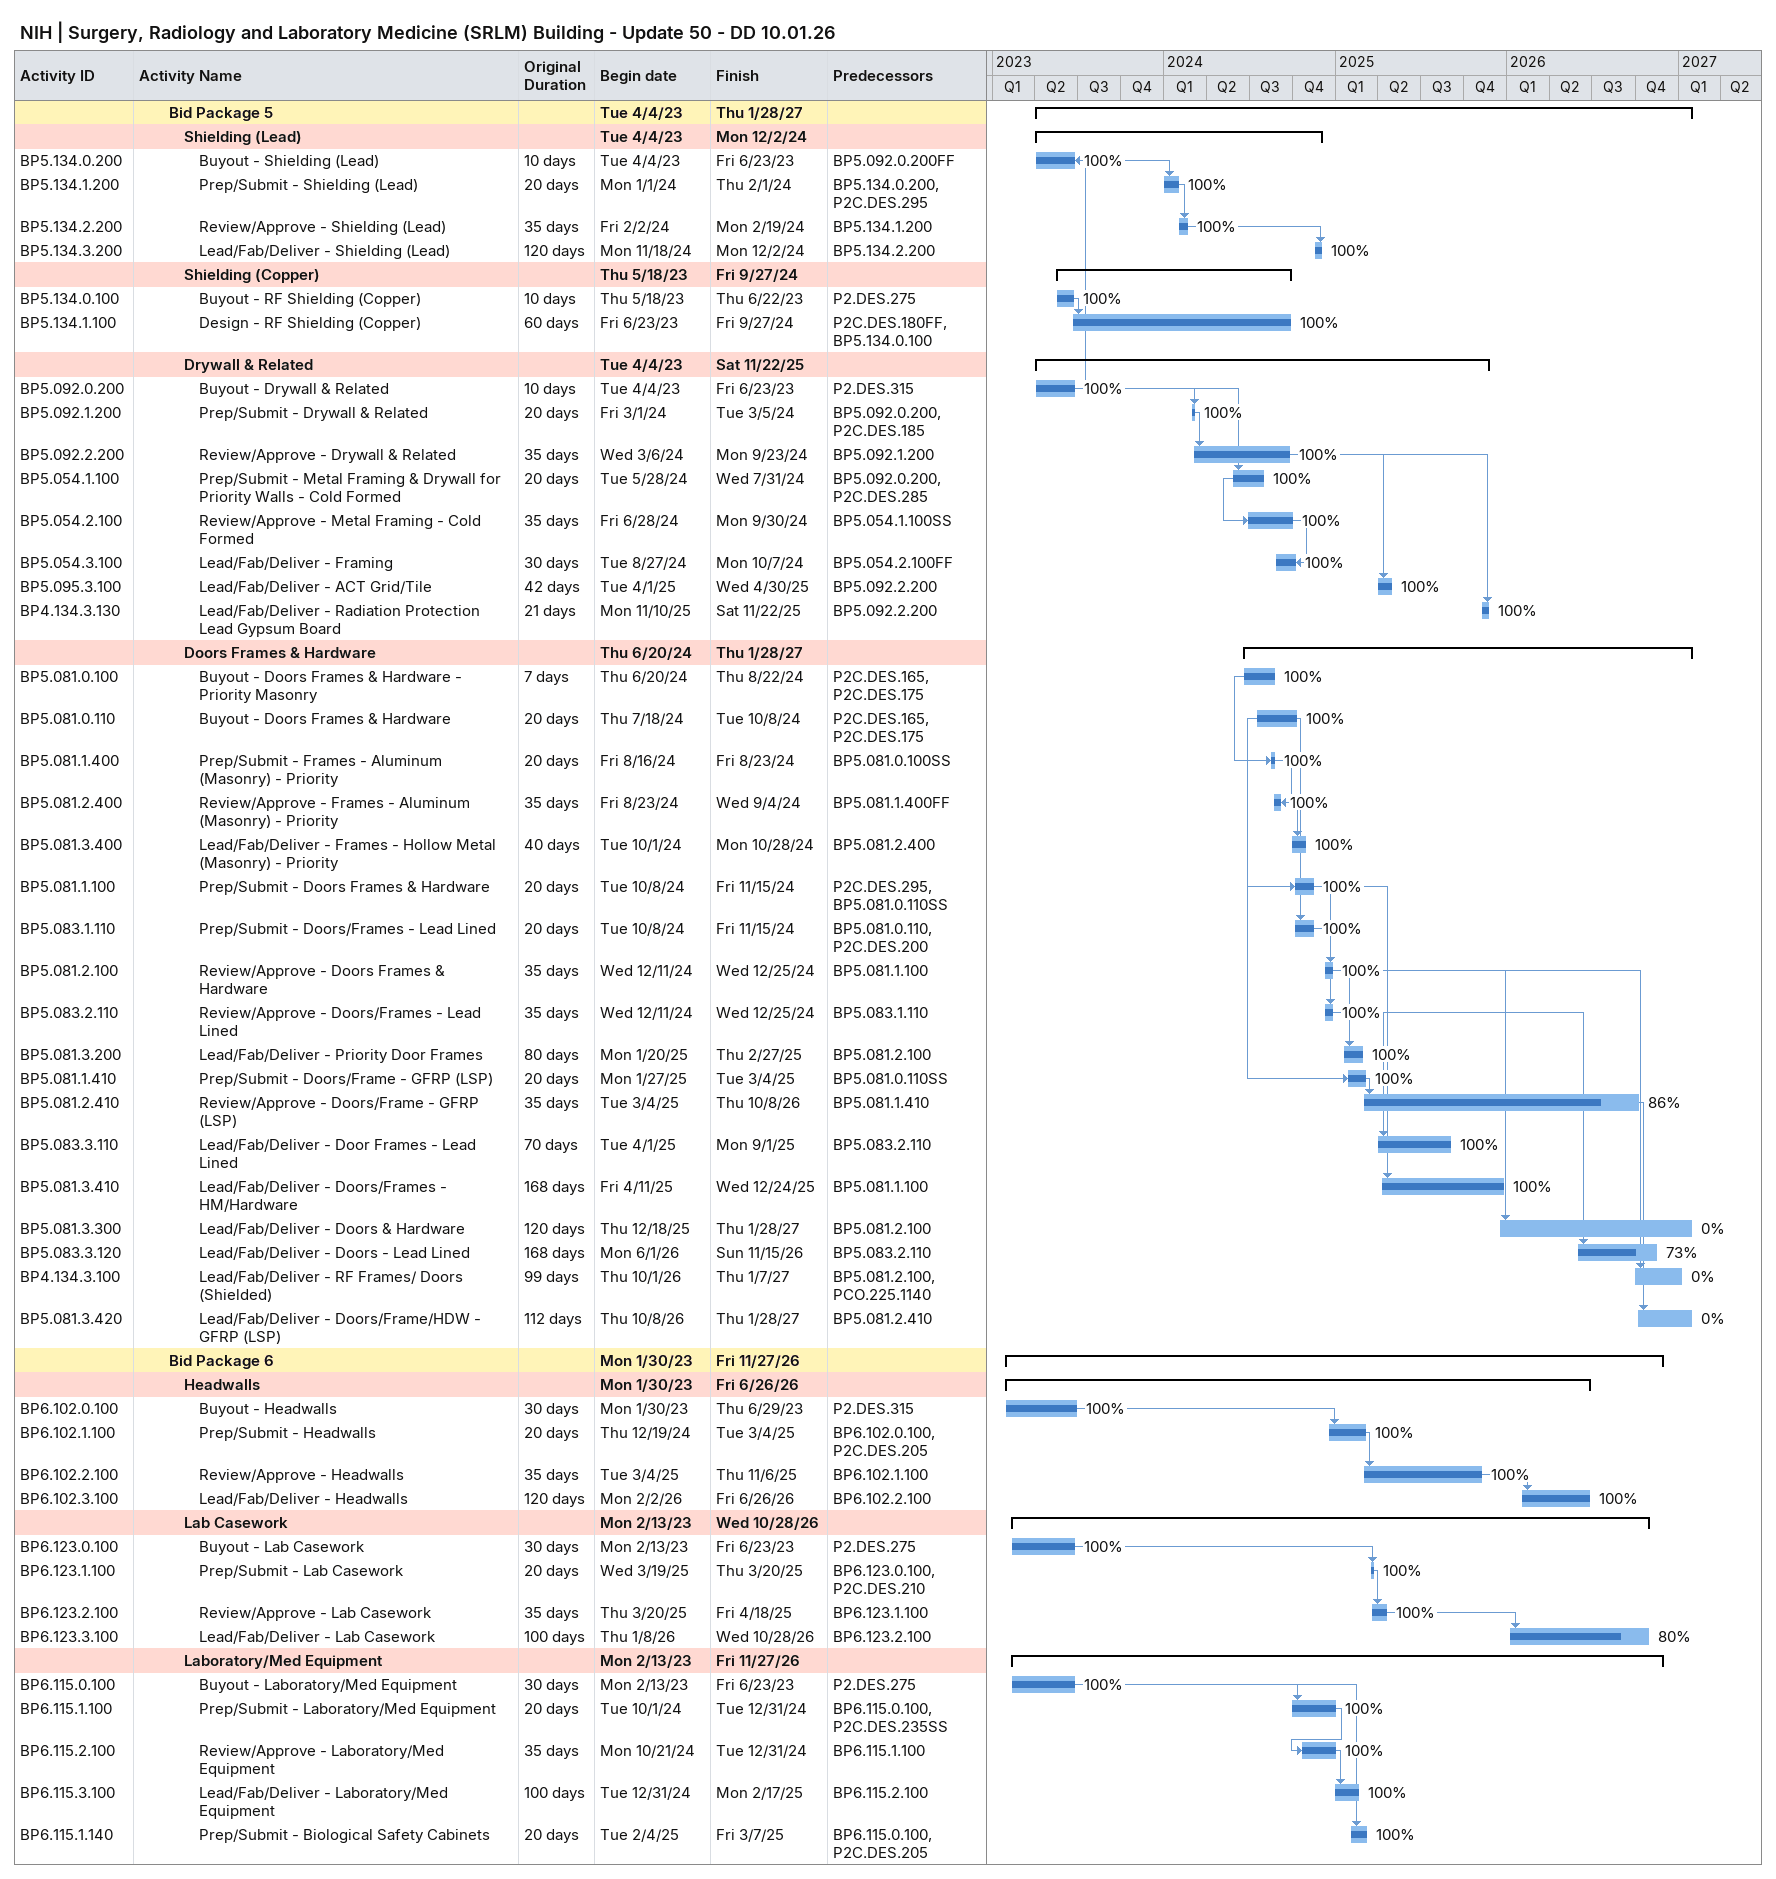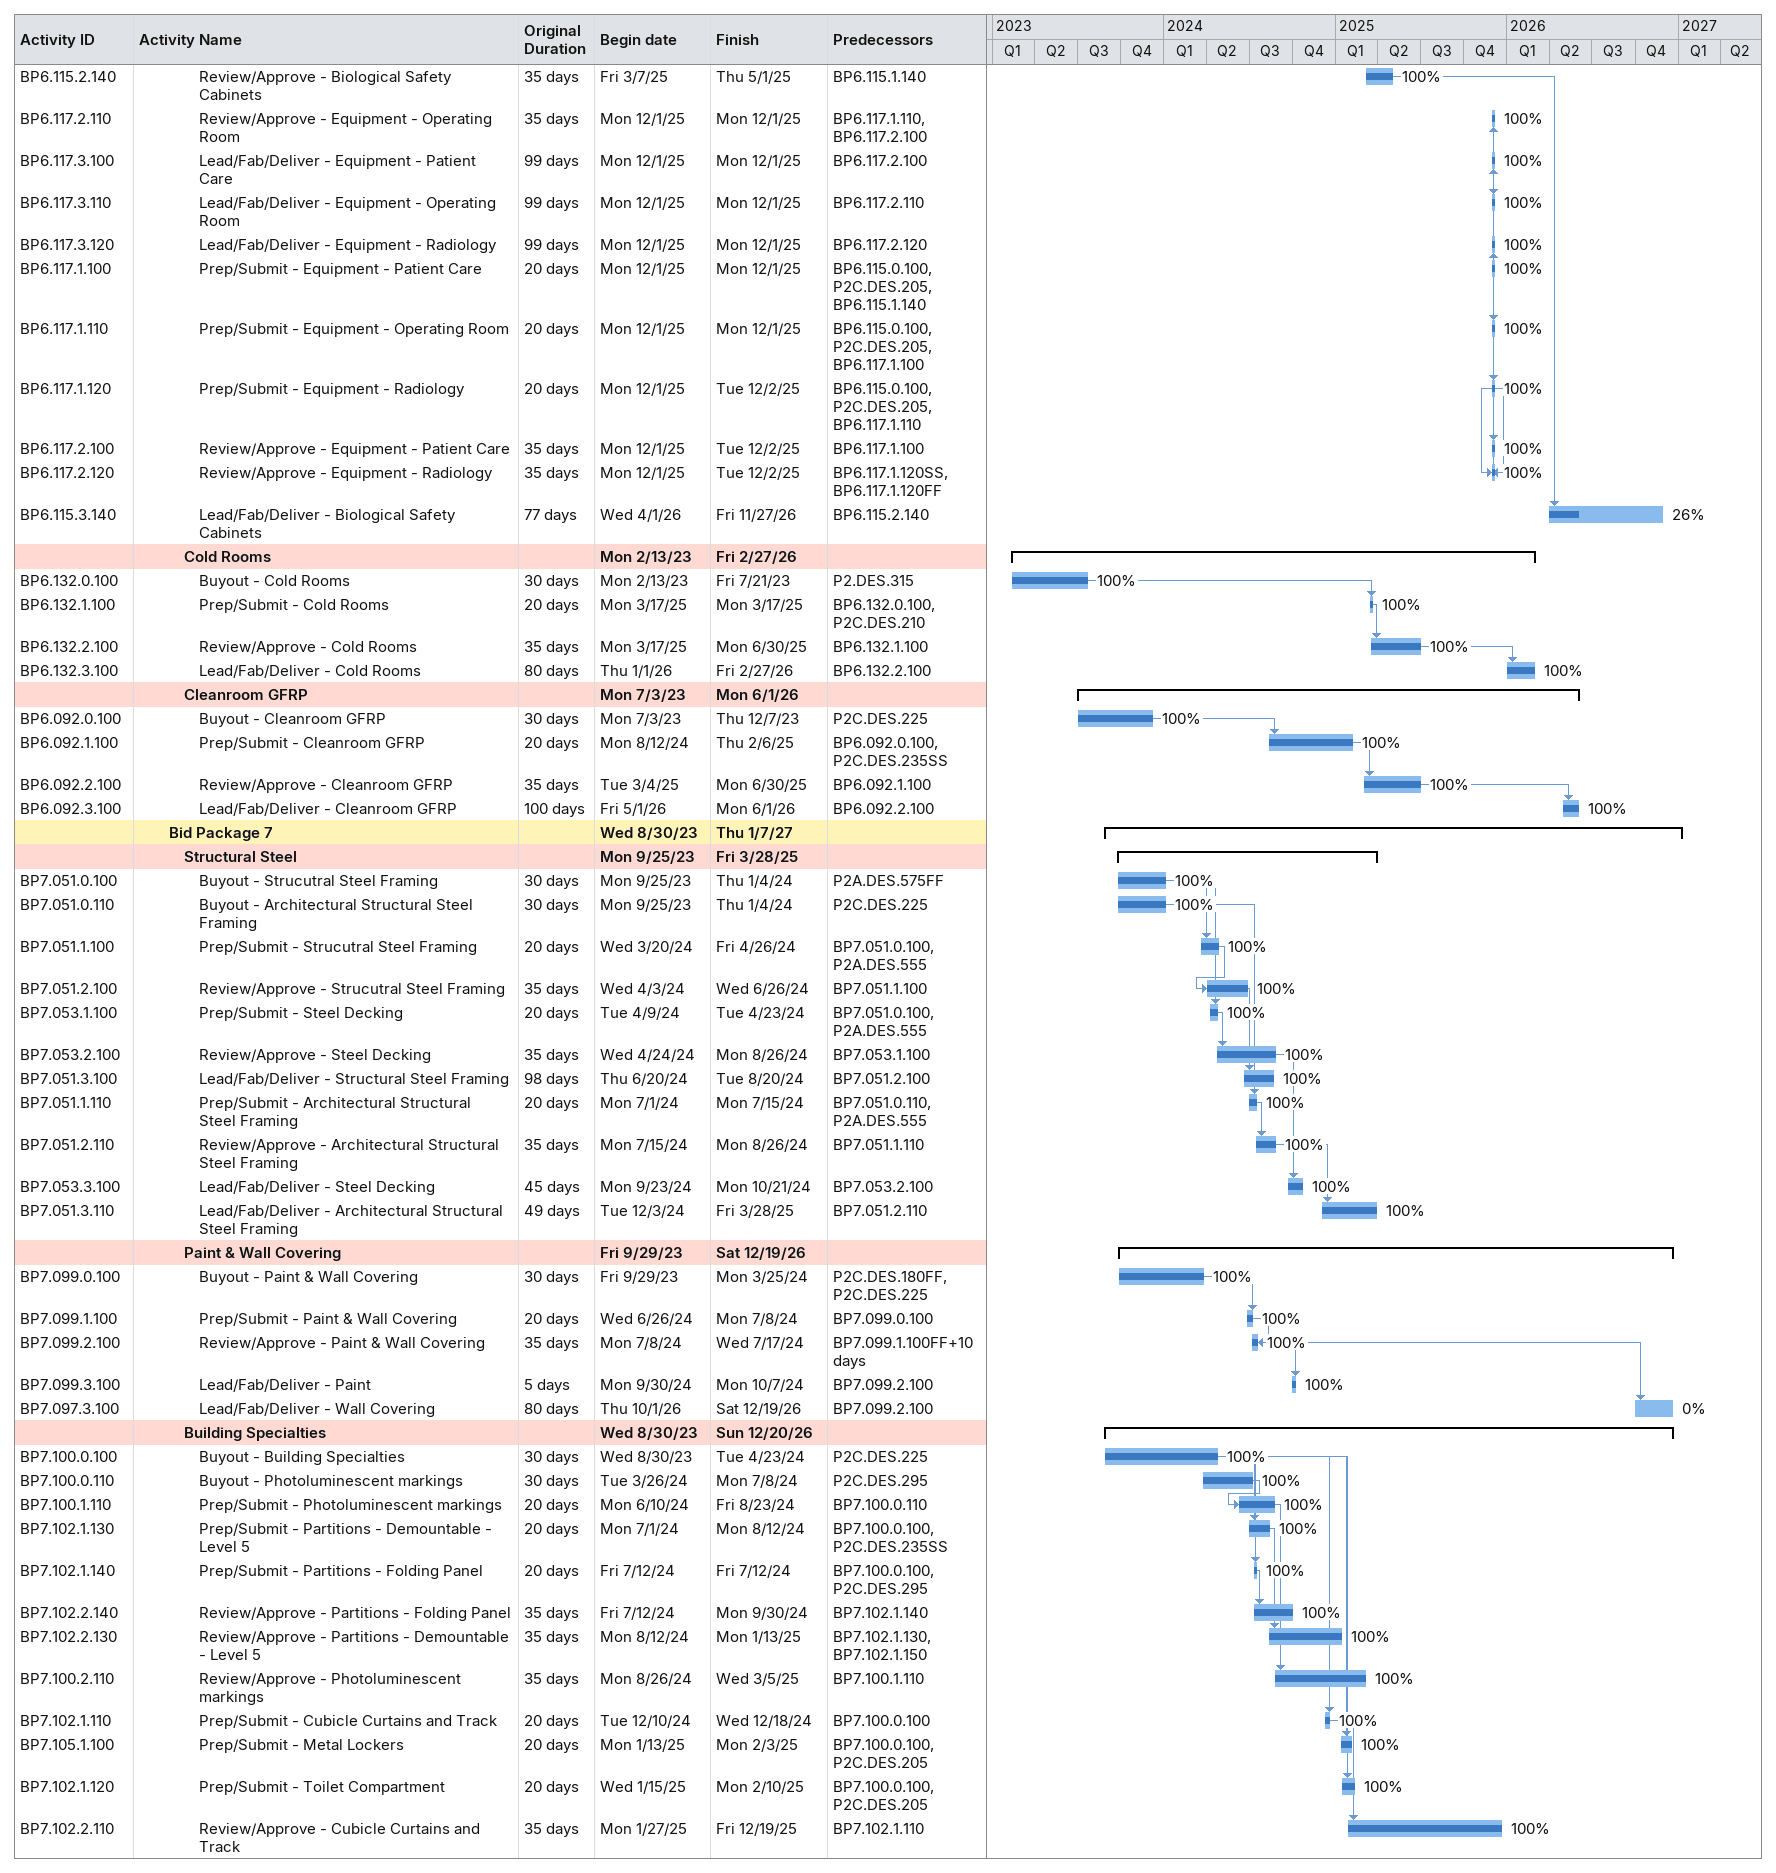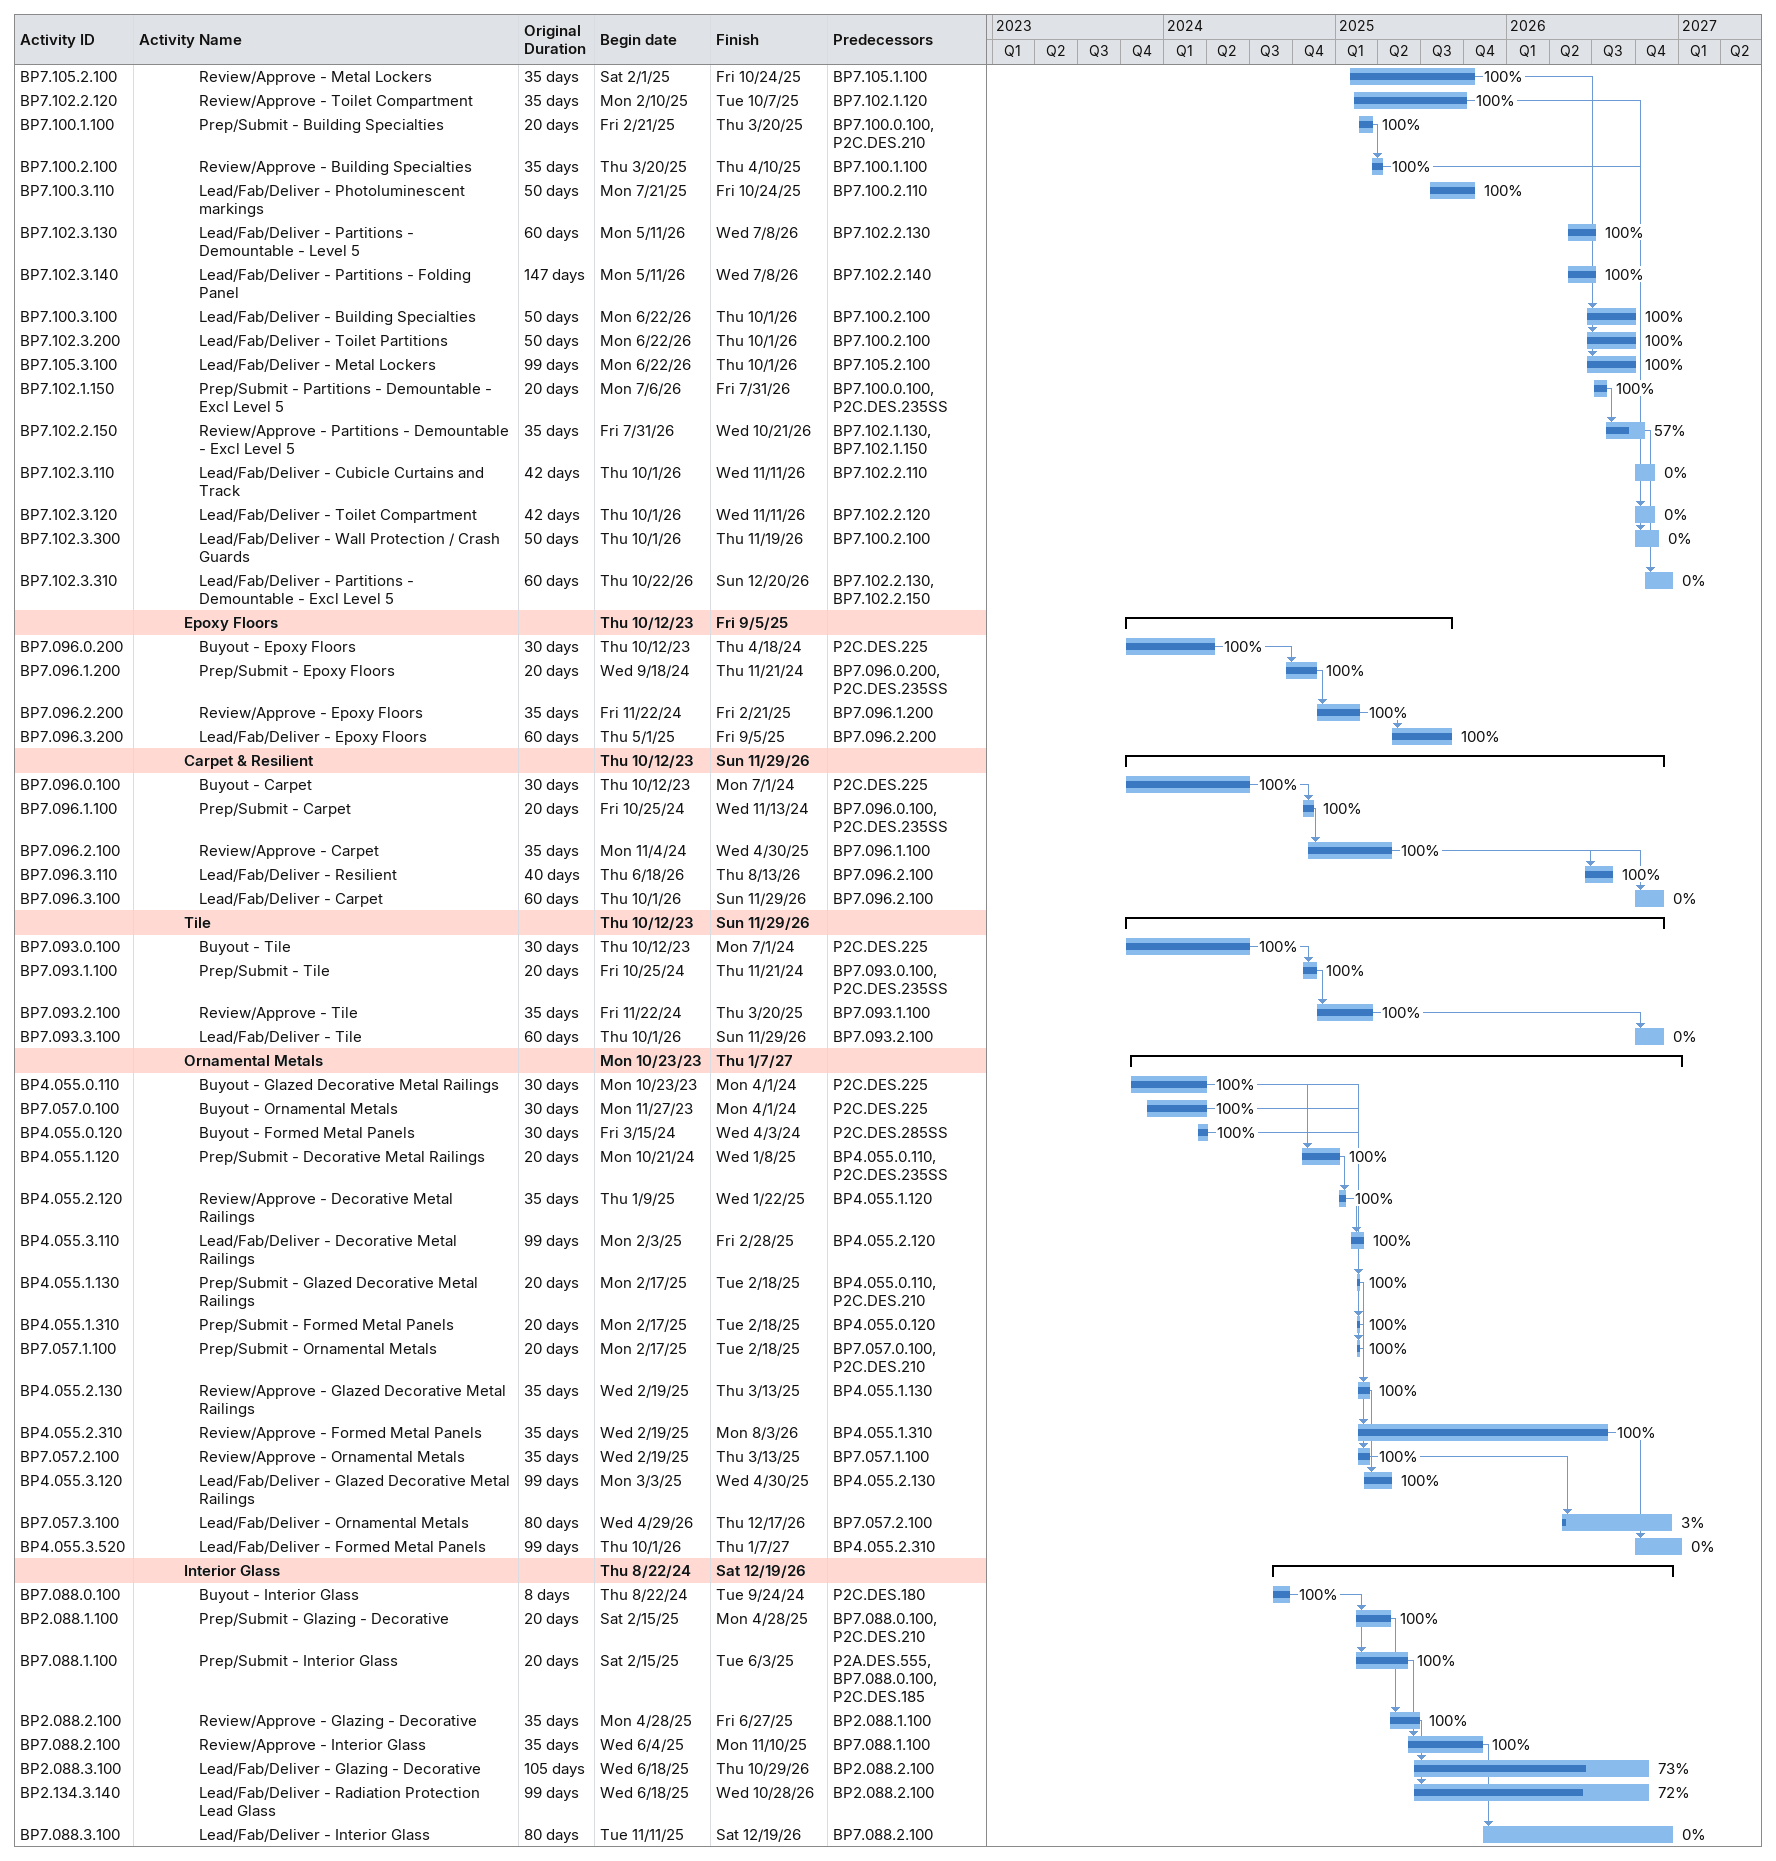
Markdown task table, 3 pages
NIH | Surgery, Radiology and Laboratory Medicine (SRLM) Building - Update 50 - DD 10.01.26

| ID | Level | Task | Original duration | Start | Finish | Predecessors | % complete |
|---|---|---|---|---|---|---|---|
|  | 3 | **Bid Package 5** |  | 2023-04-04 | 2027-01-28 |  |  |
|  | 4 | **Shielding (Lead)** |  | 2023-04-04 | 2024-12-02 |  |  |
| BP5.134.0.200 | 5 | Buyout - Shielding (Lead) | 10d | 2023-04-04 | 2023-06-23 | BP5.092.0.200FF | 100 |
| BP5.134.1.200 | 5 | Prep/Submit - Shielding (Lead) | 20d | 2024-01-01 | 2024-02-01 | BP5.134.0.200, P2C.DES.295 | 100 |
| BP5.134.2.200 | 5 | Review/Approve - Shielding (Lead) | 35d | 2024-02-02 | 2024-02-19 | BP5.134.1.200 | 100 |
| BP5.134.3.200 | 5 | Lead/Fab/Deliver - Shielding (Lead) | 120d | 2024-11-18 | 2024-12-02 | BP5.134.2.200 | 100 |
|  | 4 | **Shielding (Copper)** |  | 2023-05-18 | 2024-09-27 |  |  |
| BP5.134.0.100 | 5 | Buyout - RF Shielding (Copper) | 10d | 2023-05-18 | 2023-06-22 | P2.DES.275 | 100 |
| BP5.134.1.100 | 5 | Design - RF Shielding (Copper) | 60d | 2023-06-23 | 2024-09-27 | P2C.DES.180FF, BP5.134.0.100 | 100 |
|  | 4 | **Drywall & Related** |  | 2023-04-04 | 2025-11-22 |  |  |
| BP5.092.0.200 | 5 | Buyout - Drywall & Related | 10d | 2023-04-04 | 2023-06-23 | P2.DES.315 | 100 |
| BP5.092.1.200 | 5 | Prep/Submit - Drywall & Related | 20d | 2024-03-01 | 2024-03-05 | BP5.092.0.200, P2C.DES.185 | 100 |
| BP5.092.2.200 | 5 | Review/Approve - Drywall & Related | 35d | 2024-03-06 | 2024-09-23 | BP5.092.1.200 | 100 |
| BP5.054.1.100 | 5 | Prep/Submit - Metal Framing & Drywall for Priority Walls - Cold Formed | 20d | 2024-05-28 | 2024-07-31 | BP5.092.0.200, P2C.DES.285 | 100 |
| BP5.054.2.100 | 5 | Review/Approve - Metal Framing - Cold Formed | 35d | 2024-06-28 | 2024-09-30 | BP5.054.1.100SS | 100 |
| BP5.054.3.100 | 5 | Lead/Fab/Deliver - Framing | 30d | 2024-08-27 | 2024-10-07 | BP5.054.2.100FF | 100 |
| BP5.095.3.100 | 5 | Lead/Fab/Deliver - ACT Grid/Tile | 42d | 2025-04-01 | 2025-04-30 | BP5.092.2.200 | 100 |
| BP4.134.3.130 | 5 | Lead/Fab/Deliver - Radiation Protection Lead Gypsum Board | 21d | 2025-11-10 | 2025-11-22 | BP5.092.2.200 | 100 |
|  | 4 | **Doors Frames & Hardware** |  | 2024-06-20 | 2027-01-28 |  |  |
| BP5.081.0.100 | 5 | Buyout - Doors Frames & Hardware - Priority Masonry | 7d | 2024-06-20 | 2024-08-22 | P2C.DES.165, P2C.DES.175 | 100 |
| BP5.081.0.110 | 5 | Buyout - Doors Frames & Hardware | 20d | 2024-07-18 | 2024-10-08 | P2C.DES.165, P2C.DES.175 | 100 |
| BP5.081.1.400 | 5 | Prep/Submit - Frames - Aluminum (Masonry) - Priority | 20d | 2024-08-16 | 2024-08-23 | BP5.081.0.100SS | 100 |
| BP5.081.2.400 | 5 | Review/Approve - Frames - Aluminum (Masonry) - Priority | 35d | 2024-08-23 | 2024-09-04 | BP5.081.1.400FF | 100 |
| BP5.081.3.400 | 5 | Lead/Fab/Deliver - Frames - Hollow Metal (Masonry) - Priority | 40d | 2024-10-01 | 2024-10-28 | BP5.081.2.400 | 100 |
| BP5.081.1.100 | 5 | Prep/Submit - Doors Frames & Hardware | 20d | 2024-10-08 | 2024-11-15 | P2C.DES.295, BP5.081.0.110SS | 100 |
| BP5.083.1.110 | 5 | Prep/Submit - Doors/Frames - Lead Lined | 20d | 2024-10-08 | 2024-11-15 | BP5.081.0.110, P2C.DES.200 | 100 |
| BP5.081.2.100 | 5 | Review/Approve - Doors Frames & Hardware | 35d | 2024-12-11 | 2024-12-25 | BP5.081.1.100 | 100 |
| BP5.083.2.110 | 5 | Review/Approve - Doors/Frames - Lead Lined | 35d | 2024-12-11 | 2024-12-25 | BP5.083.1.110 | 100 |
| BP5.081.3.200 | 5 | Lead/Fab/Deliver - Priority Door Frames | 80d | 2025-01-20 | 2025-02-27 | BP5.081.2.100 | 100 |
| BP5.081.1.410 | 5 | Prep/Submit - Doors/Frame - GFRP (LSP) | 20d | 2025-01-27 | 2025-03-04 | BP5.081.0.110SS | 100 |
| BP5.081.2.410 | 5 | Review/Approve - Doors/Frame - GFRP (LSP) | 35d | 2025-03-04 | 2026-10-08 | BP5.081.1.410 | 86 |
| BP5.083.3.110 | 5 | Lead/Fab/Deliver - Door Frames - Lead Lined | 70d | 2025-04-01 | 2025-09-01 | BP5.083.2.110 | 100 |
| BP5.081.3.410 | 5 | Lead/Fab/Deliver - Doors/Frames - HM/Hardware | 168d | 2025-04-11 | 2025-12-24 | BP5.081.1.100 | 100 |
| BP5.081.3.300 | 5 | Lead/Fab/Deliver - Doors & Hardware | 120d | 2025-12-18 | 2027-01-28 | BP5.081.2.100 | 0 |
| BP5.083.3.120 | 5 | Lead/Fab/Deliver - Doors - Lead Lined | 168d | 2026-06-01 | 2026-11-15 | BP5.083.2.110 | 73 |
| BP4.134.3.100 | 5 | Lead/Fab/Deliver - RF Frames/ Doors (Shielded) | 99d | 2026-10-01 | 2027-01-07 | BP5.081.2.100, PCO.225.1140 | 0 |
| BP5.081.3.420 | 5 | Lead/Fab/Deliver - Doors/Frame/HDW - GFRP (LSP) | 112d | 2026-10-08 | 2027-01-28 | BP5.081.2.410 | 0 |
|  | 3 | **Bid Package 6** |  | 2023-01-30 | 2026-11-27 |  |  |
|  | 4 | **Headwalls** |  | 2023-01-30 | 2026-06-26 |  |  |
| BP6.102.0.100 | 5 | Buyout - Headwalls | 30d | 2023-01-30 | 2023-06-29 | P2.DES.315 | 100 |
| BP6.102.1.100 | 5 | Prep/Submit - Headwalls | 20d | 2024-12-19 | 2025-03-04 | BP6.102.0.100, P2C.DES.205 | 100 |
| BP6.102.2.100 | 5 | Review/Approve - Headwalls | 35d | 2025-03-04 | 2025-11-06 | BP6.102.1.100 | 100 |
| BP6.102.3.100 | 5 | Lead/Fab/Deliver - Headwalls | 120d | 2026-02-02 | 2026-06-26 | BP6.102.2.100 | 100 |
|  | 4 | **Lab Casework** |  | 2023-02-13 | 2026-10-28 |  |  |
| BP6.123.0.100 | 5 | Buyout - Lab Casework | 30d | 2023-02-13 | 2023-06-23 | P2.DES.275 | 100 |
| BP6.123.1.100 | 5 | Prep/Submit - Lab Casework | 20d | 2025-03-19 | 2025-03-20 | BP6.123.0.100, P2C.DES.210 | 100 |
| BP6.123.2.100 | 5 | Review/Approve - Lab Casework | 35d | 2025-03-20 | 2025-04-18 | BP6.123.1.100 | 100 |
| BP6.123.3.100 | 5 | Lead/Fab/Deliver - Lab Casework | 100d | 2026-01-08 | 2026-10-28 | BP6.123.2.100 | 80 |
|  | 4 | **Laboratory/Med Equipment** |  | 2023-02-13 | 2026-11-27 |  |  |
| BP6.115.0.100 | 5 | Buyout - Laboratory/Med Equipment | 30d | 2023-02-13 | 2023-06-23 | P2.DES.275 | 100 |
| BP6.115.1.100 | 5 | Prep/Submit - Laboratory/Med Equipment | 20d | 2024-10-01 | 2024-12-31 | BP6.115.0.100, P2C.DES.235SS | 100 |
| BP6.115.2.100 | 5 | Review/Approve - Laboratory/Med Equipment | 35d | 2024-10-21 | 2024-12-31 | BP6.115.1.100 | 100 |
| BP6.115.3.100 | 5 | Lead/Fab/Deliver - Laboratory/Med Equipment | 100d | 2024-12-31 | 2025-02-17 | BP6.115.2.100 | 100 |
| BP6.115.1.140 | 5 | Prep/Submit - Biological Safety Cabinets | 20d | 2025-02-04 | 2025-03-07 | BP6.115.0.100, P2C.DES.205 | 100 |
| BP6.115.2.140 | 5 | Review/Approve - Biological Safety Cabinets | 35d | 2025-03-07 | 2025-05-01 | BP6.115.1.140 | 100 |
| BP6.117.2.110 | 5 | Review/Approve - Equipment - Operating Room | 35d | 2025-12-01 | 2025-12-01 | BP6.117.1.110, BP6.117.2.100 | 100 |
| BP6.117.3.100 | 5 | Lead/Fab/Deliver - Equipment - Patient Care | 99d | 2025-12-01 | 2025-12-01 | BP6.117.2.100 | 100 |
| BP6.117.3.110 | 5 | Lead/Fab/Deliver - Equipment - Operating Room | 99d | 2025-12-01 | 2025-12-01 | BP6.117.2.110 | 100 |
| BP6.117.3.120 | 5 | Lead/Fab/Deliver - Equipment - Radiology | 99d | 2025-12-01 | 2025-12-01 | BP6.117.2.120 | 100 |
| BP6.117.1.100 | 5 | Prep/Submit - Equipment - Patient Care | 20d | 2025-12-01 | 2025-12-01 | BP6.115.0.100, P2C.DES.205, BP6.115.1.140 | 100 |
| BP6.117.1.110 | 5 | Prep/Submit - Equipment - Operating Room | 20d | 2025-12-01 | 2025-12-01 | BP6.115.0.100, P2C.DES.205, BP6.117.1.100 | 100 |
| BP6.117.1.120 | 5 | Prep/Submit - Equipment - Radiology | 20d | 2025-12-01 | 2025-12-02 | BP6.115.0.100, P2C.DES.205, BP6.117.1.110 | 100 |
| BP6.117.2.100 | 5 | Review/Approve - Equipment - Patient Care | 35d | 2025-12-01 | 2025-12-02 | BP6.117.1.100 | 100 |
| BP6.117.2.120 | 5 | Review/Approve - Equipment - Radiology | 35d | 2025-12-01 | 2025-12-02 | BP6.117.1.120SS, BP6.117.1.120FF | 100 |
| BP6.115.3.140 | 5 | Lead/Fab/Deliver - Biological Safety Cabinets | 77d | 2026-04-01 | 2026-11-27 | BP6.115.2.140 | 26 |
|  | 4 | **Cold Rooms** |  | 2023-02-13 | 2026-02-27 |  |  |
| BP6.132.0.100 | 5 | Buyout - Cold Rooms | 30d | 2023-02-13 | 2023-07-21 | P2.DES.315 | 100 |
| BP6.132.1.100 | 5 | Prep/Submit - Cold Rooms | 20d | 2025-03-17 | 2025-03-17 | BP6.132.0.100, P2C.DES.210 | 100 |
| BP6.132.2.100 | 5 | Review/Approve - Cold Rooms | 35d | 2025-03-17 | 2025-06-30 | BP6.132.1.100 | 100 |
| BP6.132.3.100 | 5 | Lead/Fab/Deliver - Cold Rooms | 80d | 2026-01-01 | 2026-02-27 | BP6.132.2.100 | 100 |
|  | 4 | **Cleanroom GFRP** |  | 2023-07-03 | 2026-06-01 |  |  |
| BP6.092.0.100 | 5 | Buyout - Cleanroom GFRP | 30d | 2023-07-03 | 2023-12-07 | P2C.DES.225 | 100 |
| BP6.092.1.100 | 5 | Prep/Submit - Cleanroom GFRP | 20d | 2024-08-12 | 2025-02-06 | BP6.092.0.100, P2C.DES.235SS | 100 |
| BP6.092.2.100 | 5 | Review/Approve - Cleanroom GFRP | 35d | 2025-03-04 | 2025-06-30 | BP6.092.1.100 | 100 |
| BP6.092.3.100 | 5 | Lead/Fab/Deliver - Cleanroom GFRP | 100d | 2026-05-01 | 2026-06-01 | BP6.092.2.100 | 100 |
|  | 3 | **Bid Package 7** |  | 2023-08-30 | 2027-01-07 |  |  |
|  | 4 | **Structural Steel** |  | 2023-09-25 | 2025-03-28 |  |  |
| BP7.051.0.100 | 5 | Buyout - Strucutral Steel Framing | 30d | 2023-09-25 | 2024-01-04 | P2A.DES.575FF | 100 |
| BP7.051.0.110 | 5 | Buyout - Architectural Structural Steel Framing | 30d | 2023-09-25 | 2024-01-04 | P2C.DES.225 | 100 |
| BP7.051.1.100 | 5 | Prep/Submit - Strucutral Steel Framing | 20d | 2024-03-20 | 2024-04-26 | BP7.051.0.100, P2A.DES.555 | 100 |
| BP7.051.2.100 | 5 | Review/Approve - Strucutral Steel Framing | 35d | 2024-04-03 | 2024-06-26 | BP7.051.1.100 | 100 |
| BP7.053.1.100 | 5 | Prep/Submit - Steel Decking | 20d | 2024-04-09 | 2024-04-23 | BP7.051.0.100, P2A.DES.555 | 100 |
| BP7.053.2.100 | 5 | Review/Approve - Steel Decking | 35d | 2024-04-24 | 2024-08-26 | BP7.053.1.100 | 100 |
| BP7.051.3.100 | 5 | Lead/Fab/Deliver - Structural Steel Framing | 98d | 2024-06-20 | 2024-08-20 | BP7.051.2.100 | 100 |
| BP7.051.1.110 | 5 | Prep/Submit - Architectural Structural Steel Framing | 20d | 2024-07-01 | 2024-07-15 | BP7.051.0.110, P2A.DES.555 | 100 |
| BP7.051.2.110 | 5 | Review/Approve - Architectural Structural Steel Framing | 35d | 2024-07-15 | 2024-08-26 | BP7.051.1.110 | 100 |
| BP7.053.3.100 | 5 | Lead/Fab/Deliver - Steel Decking | 45d | 2024-09-23 | 2024-10-21 | BP7.053.2.100 | 100 |
| BP7.051.3.110 | 5 | Lead/Fab/Deliver - Architectural Structural Steel Framing | 49d | 2024-12-03 | 2025-03-28 | BP7.051.2.110 | 100 |
|  | 4 | **Paint & Wall Covering** |  | 2023-09-29 | 2026-12-19 |  |  |
| BP7.099.0.100 | 5 | Buyout - Paint & Wall Covering | 30d | 2023-09-29 | 2024-03-25 | P2C.DES.180FF, P2C.DES.225 | 100 |
| BP7.099.1.100 | 5 | Prep/Submit - Paint & Wall Covering | 20d | 2024-06-26 | 2024-07-08 | BP7.099.0.100 | 100 |
| BP7.099.2.100 | 5 | Review/Approve - Paint & Wall Covering | 35d | 2024-07-08 | 2024-07-17 | BP7.099.1.100FF+10d | 100 |
| BP7.099.3.100 | 5 | Lead/Fab/Deliver - Paint | 5d | 2024-09-30 | 2024-10-07 | BP7.099.2.100 | 100 |
| BP7.097.3.100 | 5 | Lead/Fab/Deliver - Wall Covering | 80d | 2026-10-01 | 2026-12-19 | BP7.099.2.100 | 0 |
|  | 4 | **Building Specialties** |  | 2023-08-30 | 2026-12-20 |  |  |
| BP7.100.0.100 | 5 | Buyout - Building Specialties | 30d | 2023-08-30 | 2024-04-23 | P2C.DES.225 | 100 |
| BP7.100.0.110 | 5 | Buyout - Photoluminescent markings | 30d | 2024-03-26 | 2024-07-08 | P2C.DES.295 | 100 |
| BP7.100.1.110 | 5 | Prep/Submit - Photoluminescent markings | 20d | 2024-06-10 | 2024-08-23 | BP7.100.0.110 | 100 |
| BP7.102.1.130 | 5 | Prep/Submit - Partitions - Demountable - Level 5 | 20d | 2024-07-01 | 2024-08-12 | BP7.100.0.100, P2C.DES.235SS | 100 |
| BP7.102.1.140 | 5 | Prep/Submit - Partitions - Folding Panel | 20d | 2024-07-12 | 2024-07-12 | BP7.100.0.100, P2C.DES.295 | 100 |
| BP7.102.2.140 | 5 | Review/Approve - Partitions - Folding Panel | 35d | 2024-07-12 | 2024-09-30 | BP7.102.1.140 | 100 |
| BP7.102.2.130 | 5 | Review/Approve - Partitions - Demountable - Level 5 | 35d | 2024-08-12 | 2025-01-13 | BP7.102.1.130, BP7.102.1.150 | 100 |
| BP7.100.2.110 | 5 | Review/Approve - Photoluminescent markings | 35d | 2024-08-26 | 2025-03-05 | BP7.100.1.110 | 100 |
| BP7.102.1.110 | 5 | Prep/Submit - Cubicle Curtains and Track | 20d | 2024-12-10 | 2024-12-18 | BP7.100.0.100 | 100 |
| BP7.105.1.100 | 5 | Prep/Submit - Metal Lockers | 20d | 2025-01-13 | 2025-02-03 | BP7.100.0.100, P2C.DES.205 | 100 |
| BP7.102.1.120 | 5 | Prep/Submit - Toilet Compartment | 20d | 2025-01-15 | 2025-02-10 | BP7.100.0.100, P2C.DES.205 | 100 |
| BP7.102.2.110 | 5 | Review/Approve - Cubicle Curtains and Track | 35d | 2025-01-27 | 2025-12-19 | BP7.102.1.110 | 100 |
| BP7.105.2.100 | 5 | Review/Approve - Metal Lockers | 35d | 2025-02-01 | 2025-10-24 | BP7.105.1.100 | 100 |
| BP7.102.2.120 | 5 | Review/Approve - Toilet Compartment | 35d | 2025-02-10 | 2025-10-07 | BP7.102.1.120 | 100 |
| BP7.100.1.100 | 5 | Prep/Submit - Building Specialties | 20d | 2025-02-21 | 2025-03-20 | BP7.100.0.100, P2C.DES.210 | 100 |
| BP7.100.2.100 | 5 | Review/Approve - Building Specialties | 35d | 2025-03-20 | 2025-04-10 | BP7.100.1.100 | 100 |
| BP7.100.3.110 | 5 | Lead/Fab/Deliver - Photoluminescent markings | 50d | 2025-07-21 | 2025-10-24 | BP7.100.2.110 | 100 |
| BP7.102.3.130 | 5 | Lead/Fab/Deliver - Partitions - Demountable - Level 5 | 60d | 2026-05-11 | 2026-07-08 | BP7.102.2.130 | 100 |
| BP7.102.3.140 | 5 | Lead/Fab/Deliver - Partitions - Folding Panel | 147d | 2026-05-11 | 2026-07-08 | BP7.102.2.140 | 100 |
| BP7.100.3.100 | 5 | Lead/Fab/Deliver - Building Specialties | 50d | 2026-06-22 | 2026-10-01 | BP7.100.2.100 | 100 |
| BP7.102.3.200 | 5 | Lead/Fab/Deliver - Toilet Partitions | 50d | 2026-06-22 | 2026-10-01 | BP7.100.2.100 | 100 |
| BP7.105.3.100 | 5 | Lead/Fab/Deliver - Metal Lockers | 99d | 2026-06-22 | 2026-10-01 | BP7.105.2.100 | 100 |
| BP7.102.1.150 | 5 | Prep/Submit - Partitions - Demountable - Excl Level 5 | 20d | 2026-07-06 | 2026-07-31 | BP7.100.0.100, P2C.DES.235SS | 100 |
| BP7.102.2.150 | 5 | Review/Approve - Partitions - Demountable - Excl Level 5 | 35d | 2026-07-31 | 2026-10-21 | BP7.102.1.130, BP7.102.1.150 | 57 |
| BP7.102.3.110 | 5 | Lead/Fab/Deliver - Cubicle Curtains and Track | 42d | 2026-10-01 | 2026-11-11 | BP7.102.2.110 | 0 |
| BP7.102.3.120 | 5 | Lead/Fab/Deliver - Toilet Compartment | 42d | 2026-10-01 | 2026-11-11 | BP7.102.2.120 | 0 |
| BP7.102.3.300 | 5 | Lead/Fab/Deliver - Wall Protection / Crash Guards | 50d | 2026-10-01 | 2026-11-19 | BP7.100.2.100 | 0 |
| BP7.102.3.310 | 5 | Lead/Fab/Deliver - Partitions - Demountable - Excl Level 5 | 60d | 2026-10-22 | 2026-12-20 | BP7.102.2.130, BP7.102.2.150 | 0 |
|  | 4 | **Epoxy Floors** |  | 2023-10-12 | 2025-09-05 |  |  |
| BP7.096.0.200 | 5 | Buyout - Epoxy Floors | 30d | 2023-10-12 | 2024-04-18 | P2C.DES.225 | 100 |
| BP7.096.1.200 | 5 | Prep/Submit - Epoxy Floors | 20d | 2024-09-18 | 2024-11-21 | BP7.096.0.200, P2C.DES.235SS | 100 |
| BP7.096.2.200 | 5 | Review/Approve - Epoxy Floors | 35d | 2024-11-22 | 2025-02-21 | BP7.096.1.200 | 100 |
| BP7.096.3.200 | 5 | Lead/Fab/Deliver - Epoxy Floors | 60d | 2025-05-01 | 2025-09-05 | BP7.096.2.200 | 100 |
|  | 4 | **Carpet & Resilient** |  | 2023-10-12 | 2026-11-29 |  |  |
| BP7.096.0.100 | 5 | Buyout - Carpet | 30d | 2023-10-12 | 2024-07-01 | P2C.DES.225 | 100 |
| BP7.096.1.100 | 5 | Prep/Submit - Carpet | 20d | 2024-10-25 | 2024-11-13 | BP7.096.0.100, P2C.DES.235SS | 100 |
| BP7.096.2.100 | 5 | Review/Approve - Carpet | 35d | 2024-11-04 | 2025-04-30 | BP7.096.1.100 | 100 |
| BP7.096.3.110 | 5 | Lead/Fab/Deliver - Resilient | 40d | 2026-06-18 | 2026-08-13 | BP7.096.2.100 | 100 |
| BP7.096.3.100 | 5 | Lead/Fab/Deliver - Carpet | 60d | 2026-10-01 | 2026-11-29 | BP7.096.2.100 | 0 |
|  | 4 | **Tile** |  | 2023-10-12 | 2026-11-29 |  |  |
| BP7.093.0.100 | 5 | Buyout - Tile | 30d | 2023-10-12 | 2024-07-01 | P2C.DES.225 | 100 |
| BP7.093.1.100 | 5 | Prep/Submit - Tile | 20d | 2024-10-25 | 2024-11-21 | BP7.093.0.100, P2C.DES.235SS | 100 |
| BP7.093.2.100 | 5 | Review/Approve - Tile | 35d | 2024-11-22 | 2025-03-20 | BP7.093.1.100 | 100 |
| BP7.093.3.100 | 5 | Lead/Fab/Deliver - Tile | 60d | 2026-10-01 | 2026-11-29 | BP7.093.2.100 | 0 |
|  | 4 | **Ornamental Metals** |  | 2023-10-23 | 2027-01-07 |  |  |
| BP4.055.0.110 | 5 | Buyout - Glazed Decorative Metal Railings | 30d | 2023-10-23 | 2024-04-01 | P2C.DES.225 | 100 |
| BP7.057.0.100 | 5 | Buyout - Ornamental Metals | 30d | 2023-11-27 | 2024-04-01 | P2C.DES.225 | 100 |
| BP4.055.0.120 | 5 | Buyout - Formed Metal Panels | 30d | 2024-03-15 | 2024-04-03 | P2C.DES.285SS | 100 |
| BP4.055.1.120 | 5 | Prep/Submit - Decorative Metal Railings | 20d | 2024-10-21 | 2025-01-08 | BP4.055.0.110, P2C.DES.235SS | 100 |
| BP4.055.2.120 | 5 | Review/Approve - Decorative Metal Railings | 35d | 2025-01-09 | 2025-01-22 | BP4.055.1.120 | 100 |
| BP4.055.3.110 | 5 | Lead/Fab/Deliver - Decorative Metal Railings | 99d | 2025-02-03 | 2025-02-28 | BP4.055.2.120 | 100 |
| BP4.055.1.130 | 5 | Prep/Submit - Glazed Decorative Metal Railings | 20d | 2025-02-17 | 2025-02-18 | BP4.055.0.110, P2C.DES.210 | 100 |
| BP4.055.1.310 | 5 | Prep/Submit - Formed Metal Panels | 20d | 2025-02-17 | 2025-02-18 | BP4.055.0.120 | 100 |
| BP7.057.1.100 | 5 | Prep/Submit - Ornamental Metals | 20d | 2025-02-17 | 2025-02-18 | BP7.057.0.100, P2C.DES.210 | 100 |
| BP4.055.2.130 | 5 | Review/Approve - Glazed Decorative Metal Railings | 35d | 2025-02-19 | 2025-03-13 | BP4.055.1.130 | 100 |
| BP4.055.2.310 | 5 | Review/Approve - Formed Metal Panels | 35d | 2025-02-19 | 2026-08-03 | BP4.055.1.310 | 100 |
| BP7.057.2.100 | 5 | Review/Approve - Ornamental Metals | 35d | 2025-02-19 | 2025-03-13 | BP7.057.1.100 | 100 |
| BP4.055.3.120 | 5 | Lead/Fab/Deliver - Glazed Decorative Metal Railings | 99d | 2025-03-03 | 2025-04-30 | BP4.055.2.130 | 100 |
| BP7.057.3.100 | 5 | Lead/Fab/Deliver - Ornamental Metals | 80d | 2026-04-29 | 2026-12-17 | BP7.057.2.100 | 3 |
| BP4.055.3.520 | 5 | Lead/Fab/Deliver - Formed Metal Panels | 99d | 2026-10-01 | 2027-01-07 | BP4.055.2.310 | 0 |
|  | 4 | **Interior Glass** |  | 2024-08-22 | 2026-12-19 |  |  |
| BP7.088.0.100 | 5 | Buyout - Interior Glass | 8d | 2024-08-22 | 2024-09-24 | P2C.DES.180 | 100 |
| BP2.088.1.100 | 5 | Prep/Submit - Glazing - Decorative | 20d | 2025-02-15 | 2025-04-28 | BP7.088.0.100, P2C.DES.210 | 100 |
| BP7.088.1.100 | 5 | Prep/Submit - Interior Glass | 20d | 2025-02-15 | 2025-06-03 | P2A.DES.555, BP7.088.0.100, P2C.DES.185 | 100 |
| BP2.088.2.100 | 5 | Review/Approve - Glazing - Decorative | 35d | 2025-04-28 | 2025-06-27 | BP2.088.1.100 | 100 |
| BP7.088.2.100 | 5 | Review/Approve - Interior Glass | 35d | 2025-06-04 | 2025-11-10 | BP7.088.1.100 | 100 |
| BP2.088.3.100 | 5 | Lead/Fab/Deliver - Glazing - Decorative | 105d | 2025-06-18 | 2026-10-29 | BP2.088.2.100 | 73 |
| BP2.134.3.140 | 5 | Lead/Fab/Deliver - Radiation Protection Lead Glass | 99d | 2025-06-18 | 2026-10-28 | BP2.088.2.100 | 72 |
| BP7.088.3.100 | 5 | Lead/Fab/Deliver - Interior Glass | 80d | 2025-11-11 | 2026-12-19 | BP7.088.2.100 | 0 |
